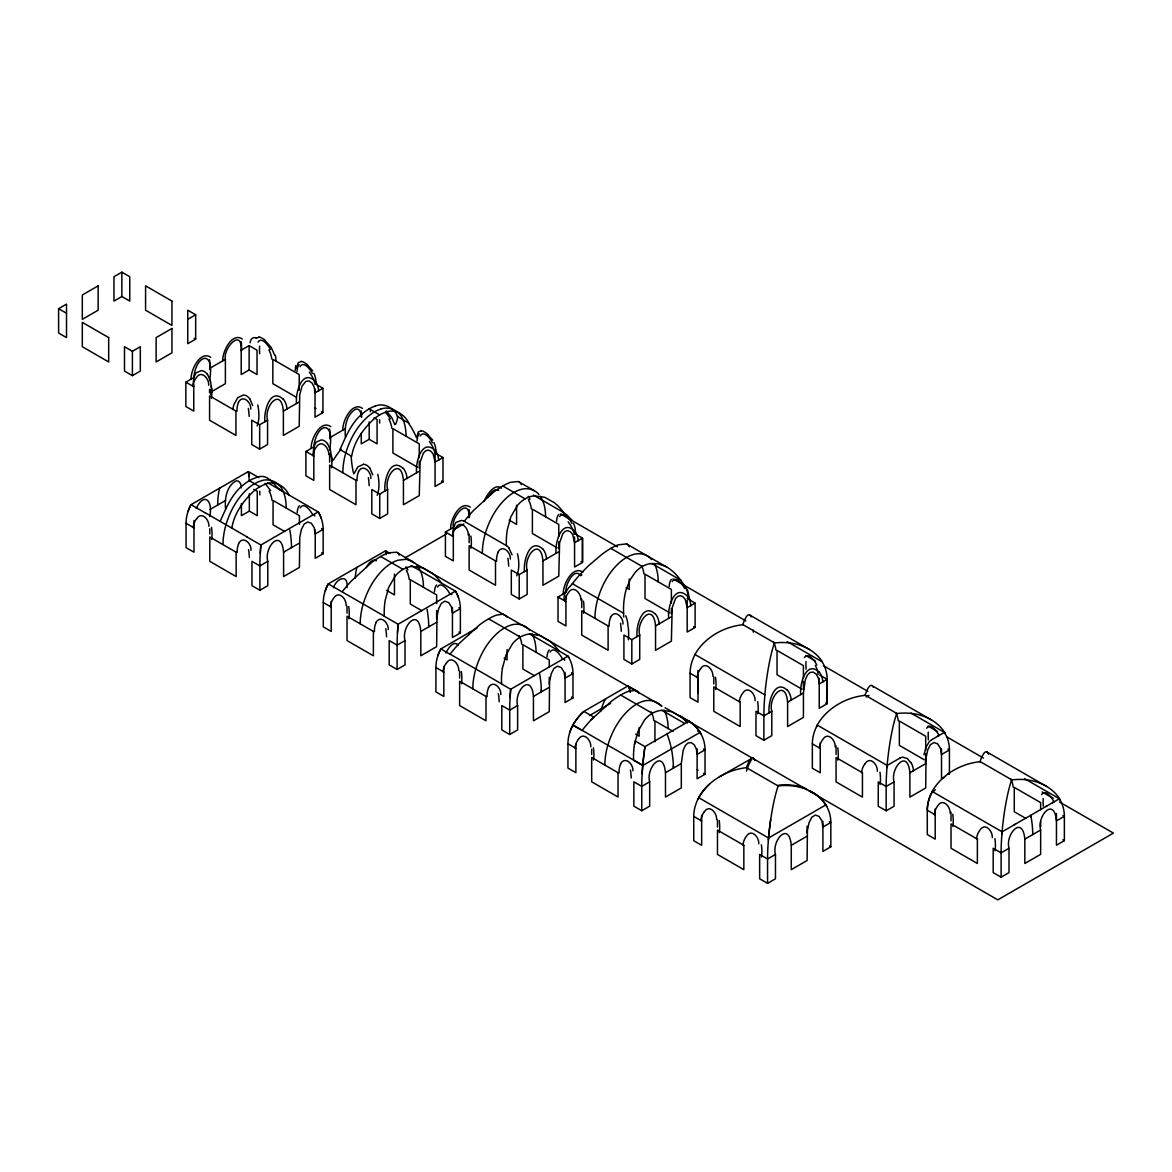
<?xml version="1.0" encoding="UTF-8"?>
<svg xmlns="http://www.w3.org/2000/svg" width="1172" height="1172" viewBox="0 0 1172 1172"><rect width="100%" height="100%" fill="white"/><g stroke="black" fill="none" stroke-linecap="round" stroke-linejoin="round"><path stroke-width="1.5" d="M1024.46 778.604L1059.371 798.762A50.923 40.771 -19.1 0 1 1064.366 816.313L1056.455 820.883C1054.185 795.832 1036.678 816.459 1040.648 829.996L1040.648 854.359L1024.826 863.486L1024.826 839.137C1022.555 814.232 1005.078 834.669 1009.004 848.25L1009.004 872.613L1001.108 877.183L993.197 872.613L993.197 848.264L1001.108 852.835L1009.004 848.264M296.575 403.461C295.095 393.88 301.687 368.872 314.638 380.783M416.631 472.77C415.152 463.204 421.744 438.182 434.695 450.107M556.129 553.316C554.649 543.735 561.256 518.727 574.207 530.638M668.729 618.333C667.264 608.751 673.856 583.744 686.807 595.654M800.784 694.571C799.304 684.99 805.911 659.983 818.862 671.893M264.931 421.73C263.466 412.148 270.058 387.141 283.009 399.051M384.987 491.039C383.522 481.458 390.115 456.465 403.065 468.375M524.499 571.57C523.02 562.003 529.627 536.996 542.563 548.906M637.099 636.586C635.634 627.02 642.227 602.012 655.177 613.923M769.154 712.825C767.689 703.259 774.282 678.251 787.232 690.162M775.468 854.432L767.557 859.003L759.646 854.432L759.646 878.78L767.557 883.351L775.468 878.78L775.468 854.432C771.513 840.851 788.961 820.4 791.276 845.305L791.276 869.653L807.098 860.526L807.42 830.479L809.105 822.48L811.874 817.133L815.419 815.053L819.096 816.43L821.909 820.883L822.905 827.036L830.831 822.466A50.923 40.771 -19.1 0 0 825.821 804.93L825.821 804.93A52.286 41.87 -19.1 0 0 814.115 793.283L812.196 792.111A53.575 42.895 -19.1 0 0 809.163 790.529L804.871 788.756A55.011 44.038 -19.1 0 0 778.091 785.958L746.461 767.675A54.557 43.73 -19.1 0 0 709.456 784.127A52.242 41.826 -19.1 0 0 698.732 797.678L697.926 799.245M267.568 420.206L259.657 424.762L251.746 420.206L251.746 444.554L259.657 449.11L267.568 444.554L267.568 420.206C263.612 406.699 281.09 386.028 283.375 411.064L283.375 435.427L299.212 426.286L299.71 394.891L302.039 386.13L305.863 381.34L309.1 380.973L312.118 383.141L314.184 387.156L315.019 392.81L322.945 388.24L322.93 412.588L315.019 417.159L315.019 388.899M267.787 561.329L259.876 565.9L251.965 561.329L251.965 585.678L259.876 590.249L267.787 585.678L267.787 561.329C263.817 547.822 281.309 527.151 283.595 552.188L283.595 576.551L299.417 567.424L299.754 537.377L301.438 529.378L304.163 524.089L307.738 521.965L311.415 523.327L314.228 527.781L315.224 533.934L323.15 529.363A50.792 40.668 -19.1 0 0 321.157 518.053A51.055 40.888 -19.1 0 0 319.004 513.307L318.183 511.915L267.45 482.571M387.624 489.515L379.728 494.086L371.802 489.515L371.802 513.863L379.728 518.434L387.624 513.863L387.624 489.515C383.669 476.008 401.146 455.337 403.432 480.373L403.432 504.736L419.268 495.61L420.103 462.164L423.356 453.139L425.656 450.81L428.132 450.121L430.871 451.176L433.201 454.003L435.076 462.12L443.001 457.549L442.987 481.912L435.076 486.483L435.076 454.721M405.014 640.557L397.103 645.127L389.192 640.557L389.192 664.905L397.103 669.476L405.014 664.905L405.014 640.557C401.044 627.049 418.536 606.378 420.821 631.415L420.821 655.778L436.643 646.651L436.98 616.604L438.665 608.605L441.39 603.316L444.964 601.192L448.642 602.555L451.454 606.993L452.451 613.161L460.376 608.59A50.792 40.668 -19.1 0 0 458.384 597.28A51.055 40.888 -19.1 0 0 456.23 592.534L455.41 591.142L411.24 565.593M517.628 705.573L509.717 710.144L501.806 705.573L501.806 729.922L509.717 734.492L517.628 729.922L517.628 705.573C513.658 692.066 531.136 671.395 533.436 696.432L533.436 720.795L549.258 711.653L549.58 681.621L551.28 673.622L554.004 668.333L557.579 666.194L561.256 667.571L564.054 672.01L565.065 678.163L572.991 673.607A50.923 40.771 -19.1 0 0 568.024 656.159L529.847 634.067M527.136 570.061L519.225 574.617L511.314 570.046L511.314 594.409L519.225 598.965L527.136 594.409L527.136 570.061C523.166 556.539 540.644 535.882 542.944 560.919L542.944 585.282L558.766 576.141L559.615 542.709L562.853 533.67L565.153 531.341L567.629 530.652L570.368 531.722L572.698 534.535L574.573 542.665L582.499 538.095L582.499 562.443L574.573 567.014L574.573 537.01M639.736 635.063L631.825 639.634L623.914 635.063L623.914 659.411L631.825 663.982L639.736 659.426L639.736 635.063C635.766 621.556 653.258 600.899 655.544 625.921L655.544 650.284L671.366 641.157L672.215 607.711L675.468 598.687L677.753 596.358L680.229 595.669L682.968 596.724L685.312 599.551L687.173 607.682L695.099 603.097L695.099 627.46L687.173 632.03L687.188 600.284M649.669 781.812L641.773 786.383L633.847 781.812L633.847 806.16L641.773 810.731L649.669 806.16L649.669 781.812C645.713 768.305 663.191 747.633 665.476 772.67L665.491 797.033L681.313 787.892L681.313 763.543L665.491 772.685M681.298 763.529L683.203 750.212L685.298 745.597L687.832 743.033L691.084 742.565L694.22 744.762L696.285 748.776L697.12 754.416L705.046 749.846A50.923 40.771 -19.1 0 0 700.08 732.397A52.33 41.899 -19.1 0 0 689.253 721.278A52.242 41.826 -19.1 0 1 700.08 732.397L700.885 733.775M771.791 711.301L763.88 715.872L755.969 711.301L755.969 735.65L763.88 740.221L771.791 735.664L771.791 711.301C767.821 697.794 785.313 677.138 787.599 702.175L787.599 726.537L803.421 717.396L803.421 693.048L787.599 702.175M803.421 693.033L805.325 679.716L807.405 675.087L809.955 672.523L813.192 672.054L816.327 674.252L818.408 678.266L819.228 683.921L827.154 679.35A50.967 40.8 -19.1 0 0 822.143 661.799L787.247 641.655M894.075 781.9L886.164 786.471L878.253 781.9L878.253 806.248L886.164 810.819L894.075 806.248L894.075 781.9C890.105 768.393 907.582 747.721 909.882 772.758L909.882 797.121L925.704 787.994L926.027 757.947L927.726 749.948L930.451 744.66L934.025 742.535L937.703 743.898L940.515 748.351L941.512 754.504L949.437 749.933A50.923 40.771 -19.1 0 0 944.412 732.397L910.966 713.089M191.124 379.113C190.523 370.103 200.515 350.062 210.726 357.328M222.768 360.844C222.153 351.834 232.159 331.793 242.355 339.06M311.181 448.422C310.58 439.412 320.571 419.371 330.782 426.637M342.825 430.168C342.209 421.144 352.215 401.102 362.412 408.369M450.693 528.968C450.077 519.958 460.083 499.917 470.28 507.168M563.293 593.984C562.692 584.975 572.683 564.933 582.894 572.185M209.568 389.338L209.568 392.81L225.39 383.669L225.39 359.321C222.651 349.285 242.047 326.724 241.212 350.194L241.212 374.542L249.123 369.971L249.123 345.623L241.212 350.194M225.61 509.146C224.57 499.594 226.152 487.874 234.473 481.78C238.487 478.425 241.828 484.241 241.271 487.948M345.447 437.332C344.422 427.78 346.004 416.06 354.325 409.966C358.603 406.464 361.782 412.925 361.166 416.675M453.33 526.843C450.942 517.379 469.547 495.273 469.122 517.716M313.862 445.712C317.29 422.623 335.046 419.224 329.625 449.945M565.959 591.259C565.094 585.487 574.163 566.574 580.755 575.716M768.378 840.06L768.554 837.995A52.344 8.38 -83.4 0 1 770.707 819.492A54.557 8.673 -83.4 0 1 778.091 786.178M886.984 767.528L887.16 765.463L899.862 758.123M1001.928 833.893L1002.104 831.827L1059.356 798.762L1060.221 800.227M644.922 746.872A52.33 8.38 -83.4 0 0 642.754 765.492L642.593 767.44A51.055 8.175 -83.4 0 0 642.153 773.696A50.792 8.131 -83.4 0 0 641.773 786.383L641.773 810.731M296.78 368.037L298.186 362.675L301.292 361.591M416.836 437.361L418.243 431.985L421.349 430.9M502.407 668.289L505.967 655.104L512.384 643.926A35.497 27.234 -87.8 0 1 529.539 634.023M642.769 765.36L633.583 760.188A61.252 46.997 -87.8 0 1 634.433 744.498L638.022 731.343L644.439 720.165A35.497 27.234 -87.8 0 1 652.306 713.308A35.497 27.234 -87.8 0 1 661.433 710.349L671.981 711.726L681.665 717.264A61.222 46.968 -87.8 0 1 687.012 722.304M923.976 754.827L926.158 746.945L929.191 741.817A10.533 7.34 -73.9 0 1 931.623 739.84M356.903 567.365L356.596 568.567A86.918 50.176 60 0 0 355.16 578.133M219.633 488.299L219.354 489.427A86.918 50.176 60 0 0 217.728 505.029M469.518 632.382L469.21 633.583A86.23 49.781 60 0 0 468.976 634.55M354.076 473.591L357.782 466.983L363.51 464.302M475.803 668.978C479.949 655.119 487.274 641.86 498.29 632.309A38.573 22.268 -60 0 1 510.626 625.189C517.174 622.947 525.056 624.544 529.48 630.082M607.858 745.216C612.004 731.357 619.329 718.099 630.346 708.547A38.573 22.268 -60 0 1 642.666 701.427C649.229 699.186 657.111 700.783 661.535 706.32M626.756 587.948L630.228 579.701L634.96 572.698A35.365 27.146 -87.8 0 1 650.768 563.571M300.091 366.675C303.621 360.317 310.668 369.883 312.47 373.604M300.296 507.813C303.826 501.44 310.873 511.021 312.675 514.742M420.147 435.999C423.678 429.626 430.725 439.207 432.527 442.913M437.522 587.04C441.053 580.667 448.1 590.249 449.902 593.97M559.645 516.53C563.19 510.172 570.222 519.738 572.024 523.459M550.137 652.057C553.667 645.684 560.714 655.265 562.501 658.972M672.259 581.546C675.79 575.174 682.837 584.755 684.638 588.476M257.986 342.151C261.839 336.115 268.622 345.799 270.454 349.564M804.373 657.609C808.226 651.559 815.009 661.257 816.84 665.022M926.656 728.208C930.509 722.157 937.292 731.855 939.124 735.62M1041.6 794.557C1045.453 788.522 1052.236 798.22 1054.068 801.985M484.197 501.001L484.534 500.18M445.946 653.082C447.543 649.244 453.549 639.648 458.135 645.098M484.725 499.755C487.347 494.525 494.657 482.791 501.528 488.197M196.251 508.516C203.591 492.196 213.216 499.668 209.788 516.544M333.478 587.743C335.954 579.056 348.524 572.625 347 587.655M816.488 726.83L817.353 725.16L887.16 765.463A50.923 8.16 -83.4 0 0 886.164 786.471L886.164 810.819M569.929 731.987A51.436 41.181 -19.1 0 1 572.903 725.16A52.242 41.826 -19.1 0 1 583.729 711.551A52.33 41.899 -19.1 0 0 572.903 725.16L572.097 726.728A51.055 40.888 -19.1 0 0 569.929 731.987A50.792 40.668 -19.1 0 0 567.951 743.766L567.951 768.114L575.877 772.685L575.862 744.41M365.898 567.878C367.876 564.655 371.832 558.121 376.373 560.773M488.021 497.368C489.94 494.13 494.35 487.171 498.745 490.526M238.341 402.333C243 394.07 251.291 402.406 250.793 409.204M238.546 543.471C243.219 535.194 251.497 543.544 251.013 550.342M358.398 471.642C363.056 463.38 371.348 471.73 370.85 478.513M375.773 622.698C380.446 614.421 388.723 622.772 388.24 629.569M497.895 552.188C502.554 543.925 510.846 552.261 510.362 559.059M488.387 687.7C493.046 679.438 501.338 687.788 500.854 694.571M610.495 617.205C615.168 608.942 623.445 617.278 622.962 624.075M620.442 763.939C625.101 755.676 633.393 764.027 632.895 770.81M196.53 518.874C201.525 510.743 209.378 519.723 208.909 526.345M446.371 663.118C451.367 654.987 459.219 663.967 458.735 670.589M578.411 739.356C583.422 731.225 591.274 740.206 590.791 746.828M700.534 668.86C705.529 660.715 713.382 669.695 712.913 676.332M704.211 811.976C709.207 803.846 717.059 812.826 716.575 819.448M864.995 763.807C869.99 755.662 877.843 764.642 877.359 771.279M570.354 586.264L572.317 583.685L623.533 613.264L623.768 617.102M220.116 521.35C226.108 508.37 231.573 494.042 243.395 484.856A38.559 22.268 -60 0 1 255.306 477.971C269.457 471.364 273.647 487.435 283.243 491.669A59.494 34.34 -60 0 1 286.217 508.077M256.141 338.151L259.056 337.228M572.903 725.16L582.074 730.464A61.252 17.097 -41.9 0 1 591.318 719.608L611.535 701.164A35.497 9.918 -41.9 0 1 628.69 691.26M58.6 308.69L66.511 304.119L66.511 337.595L58.6 333.038L58.6 308.69L66.511 313.246M121.873 296.501L113.948 301.072L113.948 276.724L121.873 272.153L121.859 296.516L129.77 301.072L129.77 276.724L121.859 272.153M132.407 351.292L140.318 346.736L140.318 371.085L132.407 375.641L124.496 371.085L124.496 346.722L132.407 351.292L132.407 375.641M187.754 319.341L195.68 314.77L195.665 339.118L187.754 343.689L187.754 310.199L195.665 314.77M193.761 384.548L193.761 411.079L185.85 406.508L185.85 382.16L193.761 377.589C196.002 354.457 215.15 348.406 209.568 380.636M209.568 368.462L225.39 359.321M283.375 411.079L299.212 401.937M313.818 448.642L313.818 480.388L305.907 475.817L305.907 451.469L313.818 446.898M329.625 437.771L345.447 428.644M209.788 509.586L225.61 500.459M369.195 421.891L369.18 439.295L361.269 443.866L361.269 433.42M249.343 493.705L249.343 511.109L241.417 515.68L241.417 503.506M403.432 480.388L419.268 471.247M283.595 552.202L299.417 543.061M321.655 528.528L323.15 529.378L323.15 553.726L315.224 558.297L315.239 530.022M453.315 530.916L453.33 560.919L445.419 556.363L445.419 532.015L453.315 527.444M446.429 533.978L405.263 557.755L661.916 705.925M454.355 529.407L463.848 523.928M420.821 631.43L436.643 622.288M542.944 560.934L558.766 551.792M458.882 607.741L460.376 608.605L460.376 632.953L452.451 637.524L452.451 607.506M477.063 628.016L440.848 648.922L440.086 650.401A51.055 40.888 -19.1 0 0 437.874 655.749A50.792 40.668 -19.1 0 0 435.911 667.527L435.911 691.876L443.822 696.446L443.822 666.443M565.93 595.933L565.93 625.936L558.019 621.365L558.019 597.017L565.93 592.461M533.436 696.446L549.258 687.305M655.544 625.936L671.366 616.809M571.482 672.757L572.976 673.607L572.976 697.955L565.065 702.526L565.065 672.523M589.501 715.579L610.627 703.317M642.153 773.696A51.436 8.233 -83.4 0 1 642.754 765.492L700.08 732.397L697.721 730.976M703.537 748.996L705.031 749.846L705.031 774.209L697.12 778.765L697.12 748.762M719.681 776.67L752.673 757.918A53.575 8.585 -83.4 0 1 753.288 758.094L753.669 758.372A52.286 8.38 -83.4 0 1 754.797 760.115A52.359 8.394 -83.4 0 0 753.479 758.24M866.137 696.988L868.965 695.362M931.711 739.737L944.412 732.397L945.277 733.877M909.882 772.773L925.704 763.646M791.276 845.305L807.098 836.163M944.676 777.036L941.512 778.867L941.512 748.849M829.337 821.616L830.816 822.48L830.816 846.829L822.905 851.399L822.905 821.382M935.359 789.752L931.432 793.195A50.923 40.771 -19.1 0 0 927.286 810.218L927.301 834.567L935.212 839.137L935.197 809.134M1024.826 839.137L1040.648 830.01M1062.887 815.448L1064.366 816.313L1064.366 840.661L1056.455 845.232L1056.455 813.485M388.547 552.788L396.634 552.232L415.386 563.527M628.544 691.348L634.96 690.367L638.52 692.359A61.222 17.097 -41.9 0 1 638.989 693.238A59.889 16.73 -41.9 0 0 637.905 691.539M375.113 406.171C383.493 402.099 395.653 408.632 397.22 416.368L408.94 423.238C404.765 414.683 395.36 408.266 385.661 412.266A38.559 22.268 -60 0 0 373.78 419.122C363.364 428.849 353.768 441.99 351.688 456.304L339.953 449.535C345.96 436.555 351.41 422.228 363.232 413.027A38.559 22.268 -60 0 1 375.143 406.157M380.607 409.145C389.558 405.688 399.916 410.933 403.08 419.854A59.494 34.34 -60 0 1 406.054 436.248M650.665 563.629L657.756 563.805L664.671 566.047M529.392 634.111L539.926 635.488L549.609 641.025A61.222 46.968 -87.8 0 1 558.766 650.782M626.361 543.94L618.157 544.848A35.365 9.874 -41.9 0 0 602.452 553.917L588.447 565.827A57.399 16.012 -41.9 0 0 572.419 583.641M805.97 789.166L807.054 789.591M539.003 494.569C534.564 489.017 526.653 487.406 520.104 489.691A38.573 22.268 -60 0 0 507.798 496.796C496.782 506.348 489.457 519.606 485.311 533.465A59.494 34.34 -60 0 0 482.337 553.287M412.046 561.11L406.288 559.308L397.982 560.201A38.573 22.268 -60 0 0 385.676 567.292C374.659 576.844 367.349 590.102 363.203 603.961A59.494 34.34 -60 0 0 360.214 623.797M534.168 490.599L518.244 481.531L510.67 482.278A35.497 9.918 -41.9 0 0 502.803 485.984A35.497 9.918 -41.9 0 0 493.661 492.108L473.429 510.553A61.222 17.097 -41.9 0 0 464.288 521.306A10.445 7.852 83.7 0 0 461.431 520.471L455.937 522.419A26.311 19.748 56.1 0 0 453.198 535.531M627.254 544.335L666.956 567.248M749.802 615.095L809.5 649.552M872.085 685.693L931.769 720.15M987.029 752.058L1046.713 786.515M533.377 495.082L563.629 512.545A61.222 46.968 -87.8 0 0 554.473 502.788L544.775 497.28L534.242 495.888A35.497 27.234 -87.8 0 0 525.1 498.847A35.497 27.234 -87.8 0 0 517.233 505.718L510.816 516.881L507.242 530.066A61.222 46.968 -87.8 0 0 506.377 545.61L464.273 521.306M651.984 563.556L680.8 580.199L687.627 590.395L689.825 600.064M560.48 513.878L617.512 546.811M672.962 578.822L745.832 620.896M806.043 655.646L815.551 661.14M823.477 665.711L867.837 691.333M928.034 726.083L937.541 731.577M947.049 737.056L983.484 758.094M1042.098 791.95L1053.203 798.352M1059.532 802L1113.4 833.102L997.797 899.847L809.266 790.997M369.165 408.852L379.728 414.932M502.788 485.984L525.115 498.862M610.832 548.364L642.285 566.515M742.784 624.559L774.428 642.813M865.068 695.143L896.712 713.411M980.012 761.507L1011.656 779.776M249.123 345.623L257.034 350.194L257.034 374.542L249.123 369.986M315.839 384.152L322.93 388.24M374.117 417.803L377.091 419.517L377.091 443.866L369.18 439.295M435.398 453.183L442.987 457.549M574.895 533.714L582.484 538.095L582.484 562.443L581.004 561.593M687.188 598.54L695.099 603.111M819.726 675.072L827.139 679.35L827.154 703.698L819.228 708.269L819.228 678.266M947.943 749.084L949.423 749.948L949.423 774.296M194.186 338.269L195.665 339.118M295.915 397L272.842 383.669L272.842 359.321L299.212 374.542L299.212 390.203M315.019 408.017L316 408.589M321.45 411.738L322.93 412.588M417.613 467.262L392.898 452.993L392.898 428.644L419.268 443.866L419.268 457.769M441.507 481.047L442.987 481.912M509.175 520.119L516.588 524.397L516.588 505.264M557.11 547.793L532.396 533.524L532.396 509.175L558.766 524.397L558.766 536.571M626.229 587.699L629.203 589.413L629.203 578.983M669.725 612.81L645.01 598.54L645.01 574.192L671.38 589.413L671.38 603.331M693.604 626.61L695.099 627.46M801.78 689.048L777.051 674.779L777.051 650.431L803.421 665.652L803.421 677.826M825.659 702.848L827.139 703.698L827.139 679.35M924.049 759.646L899.334 745.377L899.334 721.029L925.704 736.25L925.704 750.168M947.943 773.432L948.924 774.003M1025.808 818.393L1014.278 811.742L1014.278 787.394L1040.648 802.615L1040.648 809.574M1062.887 839.797L1064.366 840.661M185.85 382.16L193.761 386.716M305.907 451.469L313.818 456.04M445.419 532.015L453.33 536.571M558.019 597.017L565.93 601.588M690.074 673.255L697.985 677.826L697.985 702.175L690.074 697.618L690.074 673.255A50.967 40.8 -19.1 0 1 695.084 654.562L764.877 694.864A50.967 8.16 -83.4 0 0 763.88 715.872L763.88 740.221M817.353 725.16A50.923 40.771 -19.1 0 0 812.343 743.854L820.268 748.425M935.212 814.789L927.301 810.218A51.026 40.859 -19.1 0 1 932.297 791.525L1002.104 831.827A50.923 8.16 -83.4 0 0 1001.108 852.835L1001.108 877.183M637.861 691.583L628.031 685.913L583.89 711.389L593.721 717.059A53.956 15.075 -41.9 0 0 591.318 719.608M665.095 707.756L806.087 789.166M258.719 477.575L248.332 471.584L236.583 478.366A10.299 4.205 -48.5 0 0 234.415 479.626L204.939 496.635A10.299 4.205 -48.5 0 0 202.771 497.895L191.021 504.678L190.201 506.245A51.055 40.888 -19.1 0 0 188.047 511.505A50.792 40.668 -19.1 0 0 186.07 523.283L186.07 547.632L193.981 552.202L193.981 520.456M389.88 553.316L385.559 550.811L373.809 557.594A10.299 4.205 -48.5 0 0 371.641 558.854L342.165 575.862A10.299 4.205 -48.5 0 0 339.997 577.122L328.248 583.905L327.486 585.385A51.055 40.888 -19.1 0 0 325.274 590.732A50.792 40.668 -19.1 0 0 323.296 602.511L323.296 626.859L331.207 631.43L331.207 601.426M661.902 710.305L684.404 723.3M249.328 480.667L259.891 486.746M380.68 556.495L402.978 569.372A35.497 27.234 -87.8 0 1 412.119 566.398L422.653 567.79L432.336 573.313A61.222 46.968 -87.8 0 1 441.492 583.07M502.392 668.274A61.222 46.968 -87.8 0 0 501.543 683.818L450.092 654.137A61.222 17.097 -41.9 0 1 459.248 643.369L479.48 624.925A35.497 9.918 -41.9 0 1 488.621 618.816L520.251 637.085M620.677 695.055L652.306 713.323M253.782 489.339L257.254 491.332L257.254 515.68L249.343 511.109M410.273 579.686L436.643 594.907L436.643 603.595M673.065 731.401L654.928 720.941L654.943 741.803M284.591 531.458L273.061 524.807L273.061 500.459L299.417 515.68L299.417 524.367M321.655 552.862L323.15 553.726M386.555 590.336L394.466 594.907L394.466 574.031M421.817 610.685L410.288 604.034L410.288 579.686M458.882 632.089L460.376 632.953M504.121 658.21L507.08 659.924L507.08 649.478M534.432 675.702L522.888 669.051L522.888 644.688L549.258 659.924L549.258 666.868M571.497 697.106L572.976 697.955M635.678 734.155L639.136 736.163L639.136 727.46M697.12 769.638L698.102 770.209M703.552 773.344L705.031 774.209M829.337 845.964L830.816 846.829M204.924 512.589L247.028 536.893M572.962 725.058L642.197 765.038M709.514 784.171A52.344 41.914 -19.1 0 0 698.732 797.678L768.554 837.995L825.821 804.93A52.359 41.914 -19.1 0 0 813.163 792.682M204.851 512.677L191.021 504.678A51.231 41.02 -19.1 0 0 188.047 511.505M247.028 537.025L260.873 545.009L272.622 538.226A10.299 7.266 -74.9 0 1 274.79 536.966L304.266 519.958A10.299 7.266 -74.9 0 1 306.434 518.698L318.183 511.915A51.231 41.02 -19.1 0 1 321.157 518.053M384.255 616.238L398.099 624.237L409.848 617.454A10.299 7.266 -74.9 0 1 412.017 616.194L441.492 599.185A10.299 7.266 -74.9 0 1 443.661 597.925L455.41 591.142A51.231 41.02 -19.1 0 1 458.384 597.28M450.033 654.225L440.848 648.922A51.231 41.02 -19.1 0 0 437.874 655.749M501.528 683.95L510.699 689.253L568.024 656.159L568.83 657.536M186.07 523.283L193.981 527.854M323.296 602.511L331.207 607.081M435.911 667.527L443.822 672.098M567.951 743.766L575.877 748.337M698.746 797.692A50.923 40.771 -19.1 0 0 693.736 816.386L701.662 820.957M519.225 481.956L520.646 483.289M397.088 552.466L398.524 553.799A61.222 17.097 -41.9 0 1 399.169 555.162M566.472 514.552L571.965 520.236M265.341 340.832L271.274 347.542L274.761 355.336M427.633 434.563L432.776 440.145M307.577 365.239L312.719 370.835M265.062 483.362L270.659 490.702M386.32 410.962L391.756 417.525L394.817 424.66M385.471 412.031L390.51 418.873M651.617 559.571C647.178 554.034 639.267 552.422 632.704 554.708A38.573 22.268 -60 0 0 620.398 561.813C609.381 571.365 602.071 584.623 597.925 598.467A59.494 34.34 -60 0 0 594.951 618.303M508.795 547.837L512.061 554.825M416.88 565.065L420.455 570.911M289.103 495.053C285.03 486.424 275.435 480.139 265.824 484.08A38.559 22.268 -60 0 0 253.943 490.936C243.527 500.664 233.931 513.805 231.836 528.118M327.545 443.543L330.46 450.195L332.072 460.889M207.488 374.234L210.506 381.266L212.029 391.961M528.176 496.313L530.008 499.418M406.039 566.823L407.885 569.929M369.795 467.95L372.711 474.836M249.739 398.641L252.654 405.512M825.879 805.018L826.685 806.395M540.351 496.327L542.577 500.4M910.6 762.547L907.274 758.489L902.616 757.156A10.533 7.384 -73.6 0 0 899.979 758.108M654.152 563.293L655.192 565.417M664.07 710.042L665.11 712.166A59.508 34.354 -60 0 1 668.099 728.545M532.029 633.803L533.07 635.913A59.508 34.354 -60 0 1 536.043 652.306M283.243 491.669C280.079 482.747 269.721 477.502 260.755 480.96A38.573 22.268 -60 0 0 248.449 488.065C237.433 497.617 230.122 510.875 225.976 524.734A59.494 34.34 -60 0 0 223.002 544.57M1030.73 815.287L1031.082 817.06M539.472 673.226L539.691 674.369A86.23 49.781 60 0 1 541.303 689.766L541.347 691.876M289.821 529.92L289.85 530.125A86.918 50.176 60 0 1 291.476 547.632M427.062 609.25L427.077 609.352A86.918 50.176 60 0 1 428.703 626.844M992.303 837.628C992.787 831.007 984.934 822.026 979.924 830.172A25.139 19.704 26.9 0 0 976.584 838.947M950.126 813.28C950.609 806.658 942.757 797.678 937.761 805.823A25.139 19.704 26.9 0 0 934.406 814.599M835.182 746.916C835.665 740.294 827.813 731.313 822.817 739.459A25.139 19.704 26.9 0 0 819.462 748.234M755.076 700.68C755.559 694.044 747.707 685.063 742.711 693.209A25.139 19.704 26.9 0 0 739.356 701.999M758.753 843.796C759.236 837.174 751.384 828.194 746.388 836.339A25.139 19.704 26.9 0 0 743.033 845.115M580.858 600.093C581.341 593.457 573.474 584.476 568.479 592.622A25.139 19.704 26.9 0 0 565.124 601.412M468.243 535.077C468.727 528.44 460.874 519.46 455.879 527.605A25.139 19.704 26.9 0 0 452.524 536.395M328.746 454.531C329.229 447.909 321.377 438.929 316.367 447.059A25.139 19.704 26.9 0 0 313.027 455.849M346.136 605.572C346.604 598.951 338.752 589.97 333.756 598.101A25.139 19.704 26.9 0 0 330.401 606.891M208.689 385.222C209.173 378.6 201.32 369.62 196.31 377.75A25.139 19.704 26.9 0 0 192.97 386.54M667.132 734.068A62.629 36.156 60 0 1 671.366 748.923L671.746 750.607A86.23 49.781 60 0 1 673.358 766.019L673.402 768.114M673.373 766.019L673.387 767.074M541.317 689.781L541.332 690.835M1040.648 821.748L1040.648 826.963M951.005 812.181L951.005 820.883M925.704 753.64L925.704 760.599M836.076 745.817L836.076 754.519M820.254 742.77L820.268 772.773L812.357 768.202L812.357 743.854M807.098 826.172L807.098 833.131M803.421 681.313L803.421 690M767.557 883.351L767.557 859.003A50.923 8.16 -83.4 0 1 768.554 837.995A52.242 8.365 -83.4 0 1 770.707 819.492M717.469 820.092L717.469 827.036M713.792 676.962L713.792 683.921M701.647 815.302L701.662 845.305L693.751 840.734L693.751 816.386M697.985 670.428L697.985 693.048M671.38 608.546L671.38 613.762M631.825 639.634L631.825 663.982M591.67 749.201L591.67 754.416M581.737 598.98L581.737 607.682M558.766 541.786L558.766 548.745M549.258 677.313L549.258 684.272M519.225 574.617L519.225 598.965M509.717 734.492L509.717 710.144A50.792 8.131 -83.4 0 1 510.113 697.443A51.055 8.175 -83.4 0 1 510.538 691.202L510.699 689.253A51.231 8.204 -83.4 0 0 510.113 697.457M469.137 533.963L469.137 542.665M459.629 671.219L459.629 678.178M436.643 610.553L436.643 619.255M419.268 461.255L419.268 468.214M397.103 669.476L397.103 645.127A50.792 8.131 -83.4 0 1 397.498 632.441A51.055 8.175 -83.4 0 1 397.938 626.185L398.099 624.237A51.231 8.204 -83.4 0 0 397.498 632.441M379.728 494.086L379.728 518.434M347.015 606.217L347.015 613.161M329.625 453.432L329.625 462.12M259.876 590.249L259.876 565.9A50.792 8.131 -83.4 0 1 260.272 553.213A51.055 8.175 -83.4 0 1 260.711 546.958L260.873 545.009A51.231 8.204 -83.4 0 0 260.272 553.213M259.657 424.762L259.657 449.11M209.788 528.718L209.788 533.934M787.394 690.044A29.3 22.078 -35.9 0 1 791.217 700.387M819.023 671.776A29.344 22.107 -35.7 0 1 822.861 682.119M655.338 613.806A29.3 22.078 -35.9 0 1 659.162 624.149M686.968 595.537A29.344 22.107 -35.7 0 1 690.806 605.88M581.678 574.617A29.3 9.229 -76.5 0 1 581.766 575.188M542.724 548.789A29.3 22.078 -35.9 0 1 546.548 559.132M574.368 530.52A29.344 22.107 -35.7 0 1 578.192 540.863M469.064 509.6A29.3 9.229 -76.5 0 1 469.518 516.764M403.227 468.243A29.3 22.078 -35.9 0 1 407.05 478.586M434.856 449.975A29.344 22.107 -35.7 0 1 438.694 460.332M329.566 429.069A29.3 9.229 -76.5 0 1 329.903 438.782M361.181 410.845A29.344 9.2 -76.5 0 1 361.621 417.364M753.186 630.097A50.967 8.16 -83.4 0 1 753.274 632.191M822.304 661.711A53.78 43.056 -19.1 0 0 774.428 643.003A53.78 8.614 -83.4 0 0 764.833 694.908M806.072 669.227A25.139 5.772 80.4 0 1 806.014 661.579M815.258 665.3A25.139 17.477 40.5 0 1 818.115 674.486M773.652 642.066A25.139 17.477 40.5 0 1 775.937 650.138M694.908 654.518A53.78 43.056 -19.1 0 1 742.784 624.749A53.78 8.614 -83.4 0 1 751.135 616.897M757.698 701.662A25.139 10.24 75.2 0 1 757.757 713.895M697.179 677.65A25.139 19.704 26.9 0 1 700.548 668.86M715.521 677.313A25.139 10.24 75.2 0 1 715.579 689.546M686.06 588.183A25.139 19.704 26.9 0 1 688.008 597.515M669.183 586.425A25.139 8.922 70.9 0 1 671.395 579.466M664.714 565.915A57.399 44.023 -87.8 0 1 680.712 580.301M655.207 565.402A59.494 34.34 -60 0 1 658.166 581.81M620.515 623.24A25.139 5.772 80.4 0 1 621.321 631.283M609.206 626.17A25.139 18.781 44.6 0 1 610.715 617.351M625.775 615.783A20.393 12.467 76.1 0 1 628.002 626.668M623.636 613.249A57.399 44.053 -87.8 0 1 626.639 587.89M628.309 627.665A28.861 9.449 78 0 1 628.338 639.795M641.597 565.827A25.139 17.477 40.5 0 1 643.882 573.899M583.466 601.075A25.139 10.24 75.2 0 1 583.524 613.308M566.281 591.787A20.393 15.119 65.2 0 1 570.325 586.22M564.069 600.211A28.861 22.253 36.8 0 1 565.563 591.215M573.445 523.181A25.139 19.704 26.9 0 1 575.349 533.114M556.568 521.408A25.139 8.922 70.9 0 1 558.78 514.449M563.791 512.867A10.489 3.34 43.7 0 1 566.457 514.728M568.156 521.833A26.311 15.719 43.2 0 1 574.309 534.242M542.592 500.385A59.494 34.34 -60 0 1 545.566 516.793M507.916 558.238A25.139 5.772 80.4 0 1 508.707 566.266M496.606 561.154A25.139 18.781 44.6 0 1 498.115 552.334M506.392 545.683A10.445 7.852 83.7 0 1 508.853 547.764M517.497 553.755A26.311 13.8 75.8 0 1 516.735 575.789M528.426 499.697A25.139 17.477 40.5 0 1 531.282 508.882M470.866 536.058A25.139 10.24 75.2 0 1 470.924 548.291M433.948 442.635A25.139 19.704 26.9 0 1 435.896 451.967M417.071 440.877A25.139 8.922 70.9 0 1 419.283 433.918M408.72 423.517A70.672 53.692 -88.5 0 1 416.47 437.625M421.129 430.607A10.548 3.692 46.3 0 1 427.677 434.314M429.377 441.463A26.619 16.569 42.4 0 1 435.164 453.828M353.68 473.766A70.672 54.835 -87.4 0 1 351.234 456.348M363.51 464.317A10.548 7.823 79.2 0 1 369.707 468.053M377.794 474.235A26.619 13.2 75.8 0 1 377.194 495.287M368.404 477.693A25.139 5.772 80.4 0 1 369.209 485.721M357.094 480.608A25.139 18.781 44.6 0 1 358.603 471.789M342.839 472.755A59.494 34.34 -60 0 1 345.799 452.919C349.974 439.075 357.27 425.802 368.301 416.25A38.573 22.268 -60 0 1 380.622 409.131M379.728 423.092A25.139 5.772 80.4 0 1 379.596 419.84M388.928 419.166A25.139 17.477 40.5 0 1 391.785 428.337M397.733 416.089A70.672 20.188 -41.1 0 1 395.711 424.103M370.22 411.592A26.619 9.728 64.8 0 1 370.455 410.64M333.214 460.274A70.672 19.06 -42.5 0 1 341.081 449.14M327.428 443.69A10.548 7.662 80.4 0 0 321.26 439.94L316.118 442.152A26.619 20.027 53.2 0 0 313.466 454.956M331.354 455.512A25.139 10.24 75.2 0 1 331.427 467.731M626.463 543.837A57.399 16.027 -41.8 0 1 629.247 546.782M520.91 483.699A61.222 17.097 -41.9 0 1 521.291 484.666M283.17 398.934A29.3 22.078 -35.9 0 1 286.994 409.277M314.799 380.666A29.344 22.107 -35.7 0 1 318.638 391.008M209.51 359.745A29.3 9.229 -76.5 0 1 209.847 369.473M241.124 341.521A29.344 9.2 -76.5 0 1 241.447 351.234M249.651 398.729A10.548 7.823 79.2 0 0 243.454 394.993L237.726 397.674L233.931 404.589A29.285 23.206 23 0 0 232.935 409.482M257.737 404.926A26.619 13.2 75.8 0 1 257.137 425.978M248.347 408.383A25.139 5.772 80.4 0 1 249.153 416.412M237.037 411.284A25.139 18.781 44.6 0 1 238.546 402.479M207.371 374.381A10.548 7.662 80.4 0 0 201.203 370.63L196.061 372.843A26.619 20.027 53.2 0 0 193.409 385.632M211.297 386.203A25.139 10.24 75.2 0 1 211.37 398.421M210.506 389.924A29.3 5.684 81.9 0 1 210.755 394.525M259.671 353.768A25.139 5.772 80.4 0 1 259.613 346.121M268.871 349.842A25.139 17.477 40.5 0 1 271.728 359.028M275.376 355.321A29.197 23.162 23.1 0 1 275.845 360.903M258.909 337.023A10.548 3.853 45.1 0 1 265.399 340.466M250.076 342.81A26.619 9.728 64.8 0 1 256.023 337.814M313.891 373.326A25.139 19.704 26.9 0 1 315.737 383.845M297.014 371.568A25.139 8.922 70.9 0 1 299.226 364.609M295.256 370.513A29.197 7.794 78 0 1 295.798 365.532M301.072 361.284A10.548 3.692 46.3 0 1 307.621 364.99M309.32 372.154A26.619 16.569 42.4 0 1 315.107 384.519M193.175 527.664A25.139 19.704 26.9 0 1 196.544 518.888M211.517 527.341A25.139 10.24 75.2 0 1 211.575 539.574M248.933 476.359A51.231 8.204 -83.4 0 0 248.332 471.584L248.493 472.594A51.055 8.175 -83.4 0 1 248.933 476.359A50.806 8.131 -83.4 0 1 249.226 481.194M259.876 494.906A25.139 5.772 80.4 0 1 259.73 491.2M269.077 490.98A25.139 17.477 40.5 0 1 271.933 500.166M248.567 549.507A25.139 5.772 80.4 0 1 249.372 557.535M237.257 552.437A25.139 18.781 44.6 0 1 238.766 543.603M314.096 514.464A25.139 19.704 26.9 0 1 314.785 516.09M297.219 512.691A25.139 8.922 70.9 0 1 299.431 505.733M388.694 552.701A35.497 9.918 -41.9 0 0 371.539 562.604L351.322 581.048A61.222 17.097 -41.9 0 0 342.165 591.801M420.47 570.896A59.494 34.34 -60 0 1 423.429 587.304M402.978 569.358A35.497 27.234 -87.8 0 0 395.125 576.214L388.694 587.392L385.134 600.577A61.222 46.968 -87.8 0 0 384.27 616.106L328.248 583.905A51.231 41.02 -19.1 0 0 325.259 590.732M348.743 606.569A25.139 10.24 75.2 0 1 348.802 618.787M406.303 570.207A25.139 17.477 40.5 0 1 409.16 579.393M385.793 628.734A25.139 5.772 80.4 0 1 386.599 636.762M374.483 631.649A25.139 18.781 44.6 0 1 375.992 622.83M451.323 593.677A25.139 19.704 26.9 0 1 451.762 594.673M434.446 591.919A25.139 8.922 70.9 0 1 436.658 584.96M488.621 618.816A35.497 9.918 -41.9 0 1 496.474 615.124L502.905 614.128L506.465 616.12A61.222 17.097 -41.9 0 1 506.934 616.999M443.016 671.908A25.139 19.704 26.9 0 1 446.386 663.132M461.358 671.571A25.139 10.24 75.2 0 1 461.416 683.803M472.829 688.814A59.508 34.354 -60 0 1 475.759 669.08M519.196 635.781A25.139 17.477 40.5 0 1 521.76 644.41M498.408 693.751A25.139 5.772 80.4 0 1 499.199 701.779M487.098 696.666A25.139 18.781 44.6 0 1 488.607 687.847M563.937 658.693A25.139 19.704 26.9 0 1 564.626 660.334M547.06 656.935A25.139 8.922 70.9 0 1 549.272 649.977M634.462 744.528A53.956 41.401 -87.8 0 1 635.121 740.968L644.952 746.637L689.092 721.161L679.262 715.477A59.889 45.942 -87.8 0 1 687.583 722.978M605.851 698.688A62.629 36.156 60 0 0 601.617 708.65L601.236 709.91A86.23 49.781 60 0 0 601.031 710.789M642.754 765.492A52.242 8.365 -83.4 0 1 644.922 746.872M575.071 748.146A25.139 19.704 26.9 0 1 578.426 739.371M593.413 747.809A25.139 10.24 75.2 0 1 593.472 760.042M604.884 765.052A59.508 34.354 -60 0 1 607.814 745.333M651.251 712.019A25.139 17.477 40.5 0 1 653.815 720.648M630.463 769.989A25.139 5.772 80.4 0 1 631.254 778.018M619.138 772.905A25.139 18.781 44.6 0 1 620.647 764.085M1031.096 817.074A86.918 50.176 60 0 1 1032.708 834.552M1045.981 806.497A10.27 7.266 -75 0 1 1047.123 805.823M1014.337 824.766A10.27 7.266 -75 0 1 1015.479 824.092M1002.06 831.856A53.809 8.614 -83.4 0 1 1011.641 779.922A53.78 43.056 -19.1 0 1 1059.532 798.674M932.136 791.466A53.809 43.086 -19.1 0 1 979.997 761.697M1043.285 806.189A25.139 5.772 80.4 0 1 1043.226 798.542M1052.485 802.263A25.139 17.477 40.5 0 1 1052.764 802.82M1010.865 779.028A25.139 17.477 40.5 0 1 1013.165 787.086M994.925 838.625A25.139 10.24 75.2 0 1 994.984 850.857M952.748 814.276A25.139 10.24 75.2 0 1 952.807 826.509M980.012 761.741A53.78 8.614 -83.4 0 1 988.494 754.197M817.192 725.102A53.78 43.056 -19.1 0 1 865.053 695.348A53.78 8.614 -83.4 0 1 873.272 687.188M887.116 765.492A53.78 8.614 -83.4 0 1 896.697 713.572A53.78 43.056 -19.1 0 1 944.588 732.31M861.64 772.597A25.139 19.704 26.9 0 1 864.995 763.807M879.982 772.26A25.139 10.24 75.2 0 1 880.04 784.493M837.804 747.912A25.139 10.24 75.2 0 1 837.863 760.145M928.341 739.825A25.139 5.772 80.4 0 1 928.283 732.178M937.541 735.899A25.139 17.477 40.5 0 1 937.82 736.456M896.184 713.235A25.139 17.477 40.5 0 1 898.221 720.736M910.878 762.357A30.311 22.957 -34.9 0 1 913.486 770.986M925.382 762.43A30.311 9.244 -76.9 0 1 926.319 753.772M761.375 844.792A25.139 10.24 75.2 0 1 761.434 857.025M700.856 820.766A25.139 19.704 26.9 0 1 704.211 811.991M719.198 820.444A25.139 10.24 75.2 0 1 719.256 832.662M746.461 767.645A55.011 8.819 -83.4 0 1 751.823 758.094M752.673 758.035A54.381 8.658 -85 0 1 753.244 758.474M746.461 771.088A54.923 8.614 -82 0 1 751.677 759.529M808.988 790.748A54.381 42.968 -17 0 1 812.02 792.301M778.105 785.284A54.923 44.536 -20.7 0 1 805.193 788.229M98.14 285.851L82.318 294.992L82.318 319.341L98.14 310.199L98.14 285.851M171.947 328.468L156.125 337.609L156.125 361.958L171.947 352.816L171.947 328.468M171.947 301.072L145.577 285.851L145.577 310.199L171.947 325.42L171.947 301.072M108.688 337.595L82.318 322.373L82.318 346.722L108.688 361.958L108.688 337.595M235.938 411.079L209.583 395.843L209.583 420.206L235.938 435.427L235.938 411.079M355.995 480.388L329.64 465.167L329.64 489.515L355.995 504.736L355.995 480.388M495.507 560.919L469.137 545.698L469.137 570.046L495.507 585.282L495.507 560.919M608.107 625.936L581.737 610.715L581.737 635.063L608.107 650.284L608.107 625.936M740.162 702.175L713.792 686.953L713.792 711.301L740.162 726.523L740.162 702.175M862.446 772.773L836.076 757.552L836.076 781.9L862.446 797.121L862.446 772.773M977.375 839.137L951.019 823.916L951.019 848.264L977.375 863.486L977.375 839.137M236.158 552.202L209.788 536.981L209.788 561.329L236.158 576.551L236.158 552.202M373.385 631.43L347.015 616.208L347.015 640.557L373.385 655.778L373.385 631.43M485.999 696.446L459.629 681.225L459.629 705.573L485.999 720.795L485.999 696.446M618.04 772.685L591.684 757.464L591.684 781.812L618.04 797.033L618.04 772.685M743.839 845.305L717.469 830.084L717.469 854.432L743.839 869.653L743.839 845.305M385.573 550.869L385.559 550.811A51.231 8.204 -83.4 0 1 386.071 554.708A51.055 8.175 -83.4 0 0 385.72 551.822L385.573 550.869M630.228 692.066A52.242 8.365 -83.4 0 0 628.06 685.957A52.33 8.38 -83.4 0 1 630.228 692.066"/></g></svg>
